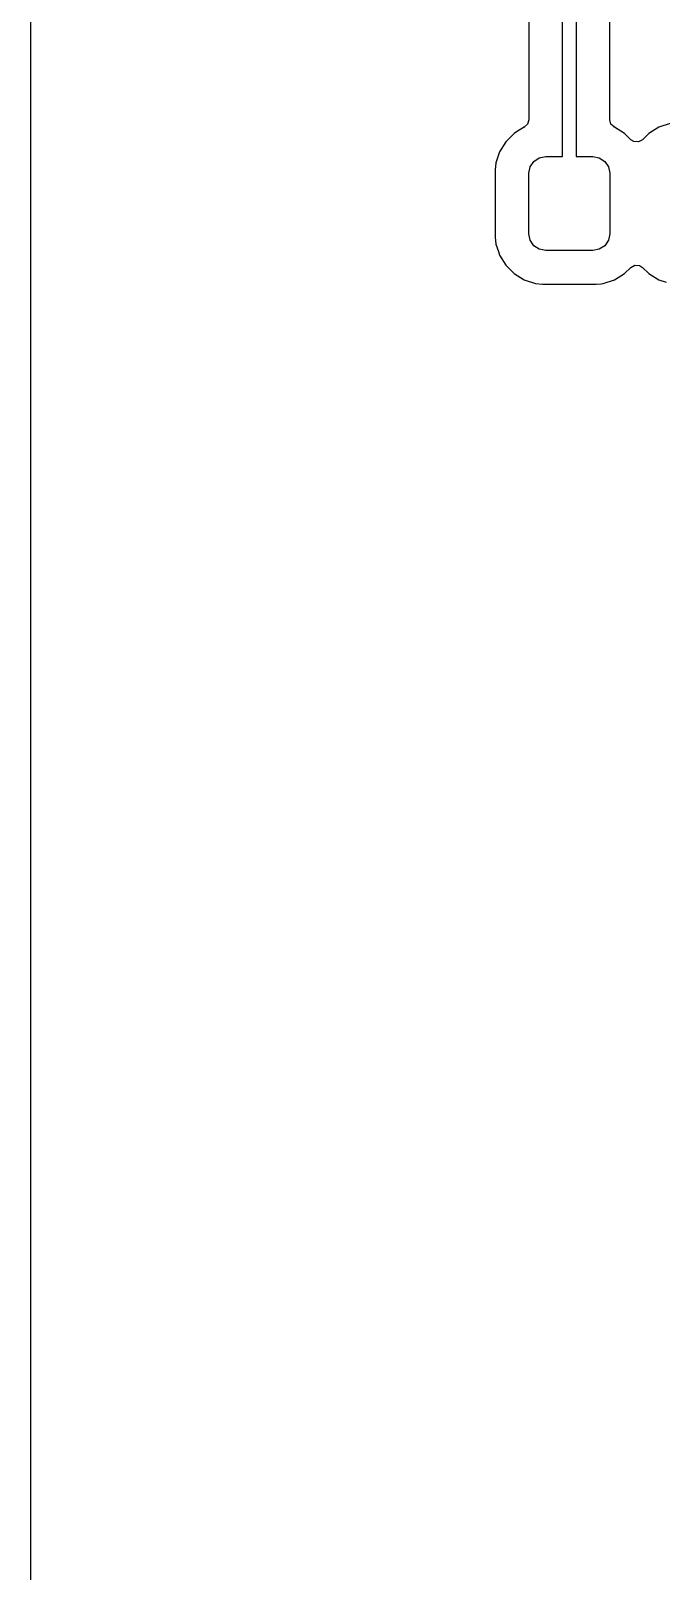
# Model space of a CAD drawing. Header units: inches. Extents: x 6.57 to 9.79, y -8.72 to -3.17.
# Drawn here: x 6.57 to 6.939, y -7.806 to -6.904 of the extents above; entities that cross this region are included whole.
import ezdxf

# ---------------------------------------------------------------- set-up
doc = ezdxf.new("R2010")
doc.units = ezdxf.units.IN
doc.header["$MEASUREMENT"] = 0
doc.layers.add('F.Cu', color=13, linetype='CONTINUOUS', true_color=0xc83434)

msp = doc.modelspace()

# ---------------------------------------------------------------- linework, layer by layer
at = {"layer": 'F.Cu', "linetype": 'CONTINUOUS'}
for p, q in [((6.5697, -7.07158), (6.5697, -6.33548)), ((6.5697, -7.92653), (6.5697, -6.65797)), ((6.5697, -6.94571), (6.5697, -6.73815)), ((6.5697, -7.07158), (6.5697, -6.73815)), ((6.88083, -6.97785), (6.88083, -6.86669)), ((6.8887, -6.86669), (6.8887, -6.97785)), ((6.86112, -6.89128), (6.86112, -6.95636)), ((6.90841, -6.95636), (6.90841, -6.89128)), ((6.5697, -7.07158), (6.5697, -6.94571)), ((6.85841, -6.96073), (6.85455, -6.96312)), ((6.85866, -6.96058), (6.85841, -6.96073)), ((6.85841, -6.96073), (6.85841, -6.96073)), ((6.86035, -6.959), (6.85861, -6.96052)), ((6.85861, -6.96052), (6.85866, -6.96058)), ((6.86112, -6.95636), (6.86035, -6.959)), ((6.90916, -6.95897), (6.90841, -6.95636)), ((6.91092, -6.96051), (6.90916, -6.95897)), ((6.91088, -6.96058), (6.91092, -6.96051)), ((6.91112, -6.96073), (6.91088, -6.96058)), ((6.917, -6.96436), (6.91112, -6.96073)), ((6.91112, -6.96073), (6.91112, -6.96073)), ((6.93715, -6.96073), (6.93128, -6.96436)), ((6.94371, -6.95856), (6.93715, -6.96073)), ((6.93715, -6.96073), (6.93715, -6.96073)), ((6.84765, -6.96924), (6.84402, -6.97512)), ((6.85254, -6.96436), (6.84765, -6.96924)), ((6.85455, -6.96312), (6.85254, -6.96436)), ((6.92068, -6.96805), (6.917, -6.96436)), ((6.917, -6.96436), (6.917, -6.96436)), ((6.92243, -6.96917), (6.92068, -6.96805)), ((6.92517, -6.96937), (6.92243, -6.96917)), ((6.92759, -6.96805), (6.92517, -6.96937)), ((6.93128, -6.96436), (6.92759, -6.96805)), ((6.84402, -6.97512), (6.84185, -6.98168)), ((6.84402, -6.97512), (6.84402, -6.97512)), ((6.86403, -6.98073), (6.86722, -6.9786)), ((6.86722, -6.9786), (6.87099, -6.97785)), ((6.87099, -6.97785), (6.88083, -6.97785)), ((6.8887, -6.97785), (6.89855, -6.97785)), ((6.89855, -6.97785), (6.90231, -6.9786)), ((6.90231, -6.9786), (6.9055, -6.98073)), ((6.84185, -6.98168), (6.84144, -6.98573)), ((6.84144, -6.98573), (6.84144, -7.0251)), ((6.84185, -6.98168), (6.84185, -6.98168)), ((6.84185, -6.98168), (6.84185, -6.98168)), ((6.86114, -6.98769), (6.86189, -6.98393)), ((6.86114, -7.02313), (6.86114, -6.98769)), ((6.86189, -6.98393), (6.86403, -6.98073)), ((6.9055, -6.98073), (6.90764, -6.98393)), ((6.90764, -6.98393), (6.90839, -6.98769)), ((6.90839, -6.98769), (6.90839, -7.02313)), ((6.84144, -7.0251), (6.84144, -7.0251)), ((6.84144, -7.0251), (6.84185, -7.02914)), ((6.86189, -7.02689), (6.86114, -7.02313)), ((6.90839, -7.02313), (6.90764, -7.02689)), ((6.84185, -7.02914), (6.84185, -7.02914)), ((6.84185, -7.02914), (6.84329, -7.03349)), ((6.84329, -7.03349), (6.84402, -7.0357)), ((6.86403, -7.03009), (6.86189, -7.02689)), ((6.86722, -7.03222), (6.86403, -7.03009)), ((6.87099, -7.03297), (6.86722, -7.03222)), ((6.89855, -7.03297), (6.87099, -7.03297)), ((6.90231, -7.03222), (6.89855, -7.03297)), ((6.9055, -7.03009), (6.90231, -7.03222)), ((6.90764, -7.02689), (6.9055, -7.03009)), ((6.84402, -7.0357), (6.84765, -7.04158)), ((6.84765, -7.04158), (6.85254, -7.04646)), ((6.917, -7.04646), (6.92068, -7.04278)), ((6.92068, -7.04278), (6.9231, -7.04146)), ((6.9231, -7.04146), (6.92584, -7.04165)), ((6.92584, -7.04165), (6.92759, -7.04278)), ((6.92759, -7.04278), (6.93128, -7.04646)), ((6.85254, -7.04646), (6.85841, -7.05009)), ((6.85841, -7.05009), (6.86497, -7.05226)), ((6.86497, -7.05226), (6.86902, -7.05267)), ((6.90341, -7.05238), (6.90456, -7.05226)), ((6.90456, -7.05226), (6.91112, -7.05009)), ((6.91112, -7.05009), (6.917, -7.04646)), ((6.93128, -7.04646), (6.93715, -7.05009)), ((6.93715, -7.05009), (6.94152, -7.05153)), ((6.86902, -7.05267), (6.90051, -7.05267)), ((6.90051, -7.05267), (6.90341, -7.05238)), ((6.90051, -7.05267), (6.90051, -7.05267)), ((6.90051, -7.05267), (6.90051, -7.05267)), ((6.5697, -7.43784), (6.5697, -7.07158)), ((6.5697, -7.13314), (6.5697, -7.07158)), ((6.5697, -7.43784), (6.5697, -7.07158)), ((6.5697, -7.20162), (6.5697, -7.13314)), ((6.5697, -7.43784), (6.5697, -7.20162)), ((6.5697, -7.69537), (6.5697, -7.43784)), ((6.5697, -7.51658), (6.5697, -7.43784)), ((6.5697, -7.56453), (6.5697, -7.43784)), ((6.5697, -7.56453), (6.5697, -7.51658)), ((6.5697, -7.7528), (6.5697, -7.56453)), ((6.5697, -7.92653), (6.5697, -7.56453)), ((6.5697, -7.92653), (6.5697, -7.69537)), ((6.5697, -7.92653), (6.5697, -7.7528))]:
    msp.add_line(p, q, dxfattribs=at)

doc.saveas('drawing.dxf')
